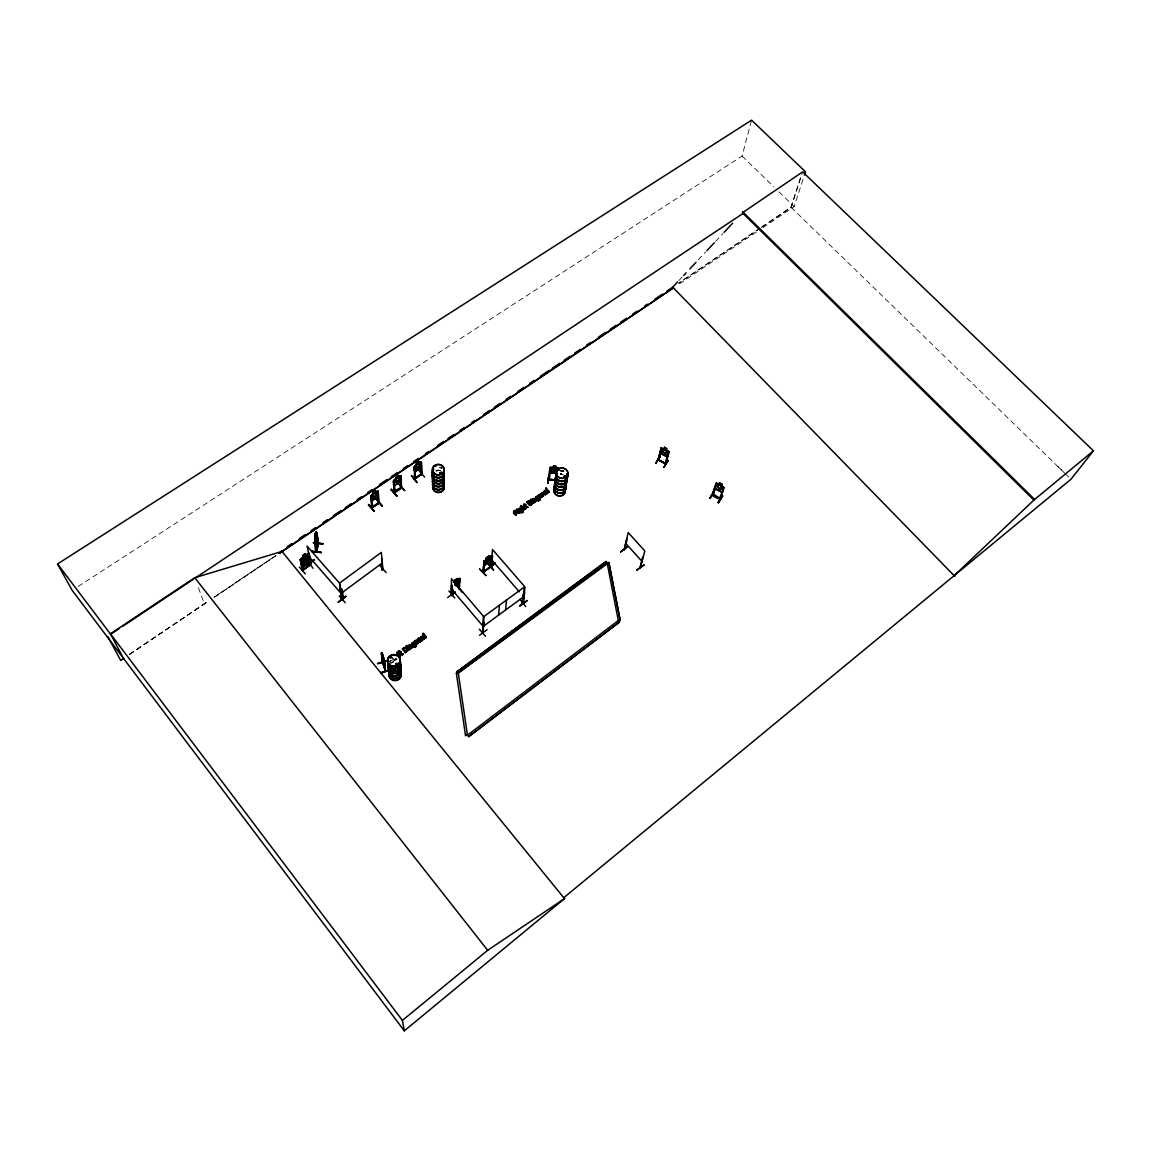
<?xml version="1.0" encoding="UTF-8"?>
<svg xmlns="http://www.w3.org/2000/svg" width="1151" height="1151" viewBox="0 0 1151 1151"><rect width="100%" height="100%" fill="white"/><g stroke="black" fill="none" stroke-linecap="round" stroke-linejoin="round"><path stroke-width="0.75" stroke-dasharray="5 3.75" d="M78.196 586.449L742.093 156.061L751.589 120.164M800.506 177.657L790.953 207.194L761.387 227.193M761.545 227.337L791.169 207.396L802.118 173.585M762.897 227.682L794.161 206.605L803.887 176.808M678.817 280.643L682.485 276.729M698.384 259.766L705.721 251.94M715.505 241.509L722.842 233.667M389.34 661.739L390.52 660.631M396.059 658.487L394.217 660.027L396.073 658.689M394.03 660.875L396.433 658.947L394.03 660.875L390.894 656.876M129.545 654.545L207.986 601.484M213.899 597.484L276.067 555.429L214.561 596.851M759.905 228.186L678.615 283.175L760.063 228.344M129.286 654.3L208.705 600.793M129.387 654.487L208.849 600.951M214.805 596.937L275.866 555.804M679.493 283.865L756.926 231.696M390.707 662.99L392.146 662.185M393.786 661.926A6.273 5.841 -10 0 0 390.779 663.12L393.757 661.767M395.21 659.408L396.822 659.782A6.374 5.942 -9.9 0 0 393.57 659.566L395.225 659.394M440.588 467.464L441.955 468.169A5.928 5.251 0.2 0 0 440.545 467.364A6.014 5.323 0.2 0 1 441.941 468.169M742.093 156.061L773.846 186.879M778.925 191.814L794.161 206.605M791.169 207.396L1065.826 474.255M1058.028 466.529L1063.912 472.313M1065.092 473.478L1068.617 476.946M392.362 657.595L394.217 660.027M198.461 587.787L204.389 603.973M560.782 470.673A5.841 5.194 8.4 0 1 563.774 471.018M560.292 473.924A5.913 5.251 8.4 0 1 561.832 473.924A5.827 5.179 8.4 0 0 560.336 473.824M560.695 471.205A5.841 5.194 8.4 0 1 563.702 471.55M560.71 470.932A5.942 5.266 8.4 0 1 563.76 471.291M560.264 474.083A5.913 5.251 8.4 0 1 561.803 474.083M560.738 470.773A5.942 5.266 8.4 0 1 563.789 471.133M560.249 474.356A5.827 5.179 8.4 0 1 563.242 474.701M439.063 467.565A5.913 5.237 0.2 0 1 441.883 468.586M436.071 470.558A5.899 5.223 0.1 0 1 440.574 470.558M437.567 470.745A5.884 5.223 0.1 0 0 436.085 471.104A5.899 5.223 0.1 0 1 437.553 470.73M393.556 659.437A6.388 5.942 -9.9 0 1 396.807 659.796M389.369 661.667A6.287 5.856 -9.9 0 1 390.549 660.573M393.556 659.379A6.287 5.856 -9.9 0 1 396.764 659.724M389.412 662.098A6.273 5.841 -9.9 0 1 396.793 660.156M390.779 663.005A6.244 5.813 -10 0 1 393.771 661.811M440.617 470.673A5.985 5.295 0.1 0 0 436.042 470.673A5.899 5.223 0.1 0 1 440.574 470.558"/><path stroke-width="1.5" d="M447.653 597.57L455.192 591.859M448.89 590.909L454.774 598.016M451.293 594.923L451.451 578.708L483.952 616.936L483.147 632.532C482.47 631.266 483.046 629.252 483.88 622.662L483.06 622.245L483.621 622.892M452.228 595.24L452.17 595.384M451.854 589.37C452.142 606.088 450.645 580.248 451.969 585.586L451.854 595.614M452.07 589.614L451.955 595.686L451.724 594.851M452.012 594.707L452.588 593.484M452.516 593.528L452.53 590.549M452.76 589.111L452.789 594.161M395.786 664.271L396.894 663.235M397.67 663.983L397.124 664.99M454.76 580.233L454.659 581.514M522.871 602.908L521.878 603.584L522.482 602.75M482.801 632.748L483.305 616.965L524.352 587.024L522.755 603.369L523.662 593.182L522.237 603.829L521.935 603.095M456.429 585.442L462.371 592.549M521.806 603.642L522.453 602.707M454.674 580.248L457.206 578.449L457.177 579.888L458.429 579.413L458.4 581.759L454.774 585.341M456.357 673.119L458.242 673.134L608.893 562.537L607.109 562.767L458.256 672.846L456.357 673.119L465.508 735.503L467.421 735.23L618.418 620.461L620.231 620.216L608.893 562.537M465.508 735.503L467.435 734.971L468.63 736.683L619.54 622.115L618.346 620.749L607.109 562.767L605.93 561.458L457.076 671.724L604.419 562.839M458.558 587.844L459.393 578.924L458.774 588.075M317.403 542.193L317.446 539.718M459.206 589.024L459.393 578.924M459.422 589.269L459.781 578.435M455.897 585.73L459.738 581.83L459.709 578.363L458.861 578.694M382.204 569.285L382.463 570.047L381.916 558.868L382.405 569.99L382.794 568.867M382.247 569.659L383.125 569.054L382.204 569.63M490.455 567.055L491.232 555.847L483.852 561.242M483.967 571.385L495.189 563.429L483.175 572.364L483.866 561.127M483.449 631.942L482.47 632.359M318.266 543.171L316.367 551.588L316.971 551.171M316.554 535.934C315.921 543.776 315 537.546 316.971 544.84M316.41 551.818L317.993 543.401L317.144 538.898M483.017 571.687L484.197 561.271L483.852 571.932M544.927 493.103L545.07 492.297M341.789 599.009L341.804 598.218M309.461 554.739L310.957 563.803L307.058 546.092L339.416 583.068L342.538 599.542M340.624 589.269C343.07 585.96 343.243 602.52 342.926 598.376M533.632 500.599L533.69 501.39M467.435 734.971L458.256 672.846L457.076 671.436M468.63 736.683L619.612 621.813L618.418 620.461L620.231 620.216M315.604 541.689L316.683 535.057L315.532 543.085M316.237 540.956L315.748 544.265L317.259 535.719L317.834 541.56L316.77 548.193M485.981 575.442L479.679 569.069M479.636 569.112L485.995 575.644M310.108 565.141L302.296 570.349L309.763 564.465M309.187 564.94L309.504 565.558M421.827 473.824L421.021 474.716L421.194 462.558L421.841 474.154L414.504 479.133L414.849 465.853M420.633 466.284L420.949 474.356L414.317 478.902L421.827 473.752M479.55 635.28L487.06 629.626M414.302 478.499L421.208 474.644M415.18 478.715L414.518 467.076L414.648 479.147M483.938 561.213L484.442 565.314M483.621 571.558L484.024 564.709M317.762 539.344C315.187 517.418 313.475 551.473 316.467 551.818M486.369 559.012L486.456 557.631L488.93 555.947M394.002 480.917C396.85 516.108 392.016 457.163 394.289 492.858L401.699 487.823L400.677 488.153L400.361 481.65M401.685 487.42L400.749 487.578M482.773 632.705L483.665 622.403M482.931 631.323L483.06 632.532M487.463 563.443L493.405 570.249M487.751 568.695L494.858 563.04M488.7 557.271L488.772 555.976L488.772 557.343L489.981 556.883L489.837 559.285L486.24 562.853L485.06 562.71L486.369 557.645M401.296 487.636L394.117 492.499M393.311 481.377L394.203 492.901C394.002 489.146 409.957 484.24 394.045 492.556M489.621 566.767L489.837 567.572L490.096 558.652M485.506 636.201L479.348 629.194M489.894 567.486L490.887 556.437M490.772 558.163L490.254 566.781M483.679 564.681L484.398 565.414L490.168 561.256L491.232 555.847M378.089 491.146L379.24 503.059M379.197 502.656L378.55 503.16M492.57 561.343L492.283 566.767L492.024 560.724M378.276 503.347L377.701 496.987M371.543 507.433L378.535 503.634L379.01 502.426L371.514 507.39M492.628 556.537L492.34 555.732L492.038 566.954L491.765 565.716M371.586 507.836L378.377 503.347M372.464 507.231L371.442 499.534M495.16 563.184L483.305 572.277M640.632 566.968L640.589 566.939M626.72 540.869L624.202 549.847L628.201 532.568L644.79 550.912L640.46 567.342M498.671 615.08L499.433 605.196M539.071 495.491L539.502 496.8M505.62 609.987L506.498 600.059M514.137 511.821C516.54 508.483 516.857 515.677 514.137 511.821L515.706 511.231L516.108 512.512M515.303 513.145L514.152 511.605M315.187 535.503C319.144 565.285 313.906 508.325 318.151 544.394M515.648 513.533L519.346 512.972L515.648 513.533L516.353 515.288C511.001 513.864 514.382 508.023 516.77 511.432M516.468 509.505L517.418 509.562L517.029 508.886L516.871 509.951M516.353 515.288L515.662 513.317M519.331 513.188L516.828 512.008M517.288 510.368L520.079 512.655L517.792 509.807L519.605 513.001M517.792 509.807L520.079 512.655M520.31 508.425L520.31 508.425A1.655 1.482 5.5 0 0 519.216 508.929M524.18 509.749L520.482 506.454L520.986 505.879L522.122 507.433L520.986 505.879M521.705 510.67L520.64 508.555L519.605 510.152M523.288 511.49C516.123 501.419 525.302 510.641 522.583 512.497M523.245 511.533L521.648 512.972L522.036 512.008M521.892 510.224L520.64 508.555M522.281 512.08L522.237 510.353L522.64 511.13M523.691 504.411L526.338 507.548L527.777 507.26M523.691 510.094L520.497 506.224M524.151 504.296L524.827 505.044L524.18 504.08M527.992 507.015C526.885 507.605 523.374 504.009 527.029 506.915M537.316 496.772C541.013 498.167 533.071 496.772 538.078 498.973M525.705 504.426L524.827 505.044M525.964 508.282L525.46 508.843L524.252 506.368M530.05 505.606C523.101 495.39 529.791 509.749 531.877 503.865M531.517 503.016L530.194 504.843C524.626 502.829 530.41 499.074 531.445 502.886M530.424 499.635L531.374 499.707L530.999 499.03L530.827 500.095M530.194 504.843L527.849 501.937M519.662 605.786L527.144 600.362M531.244 500.512L534.05 502.771L531.762 499.937L533.56 503.116M531.762 499.937L534.05 502.771M534.165 499.994C536.265 497.146 531.604 501.088 533.301 499.448M523.878 593.427L522.194 603.8M522.986 602.29L523.489 602.937L522.871 602.16M523.475 602.477L523.144 603.124L524.554 592.966L523.748 592.535L524.554 592.966M534.812 499.433L533.906 500.268M535.129 499.793L535.287 501.361M533.273 498.973C535.157 496.93 537.805 501.39 535.934 501.347M535.891 497.146A1.64 1.468 6.7 0 1 536.985 496.642L536.999 496.412A1.64 1.468 6.7 0 0 535.92 496.915L535.733 497.376M539.833 499.131L537.388 495.966L539.661 498.815M311.835 551.343L321.402 552.581M321.374 552.336L311.835 551.286M539.79 499.98C536.121 502.613 541.646 497.29 536.985 499.577M525.762 606.62L520.123 599.383M536.409 499.203L537.805 499.908L538.913 498.556M540.869 493.707L543.186 496.311L541.373 493.146M543.186 496.311L542.121 493.319M543.847 491.707L544.624 490.743M543.66 495.966L541.963 493.808M545.588 488.729L546.092 488.153L549.286 491.995L545.588 488.729L546.092 488.153M542.222 493.347L545.43 494.513L543.042 492.254L541.603 493.664M954.15 575.644L1033.857 500.095L742.409 212.791L802.664 171.887L1093.45 450.818L1070.977 479.262L563.76 897.722L564.479 898.614L487.823 950.194L402.404 1020.419L404.303 1030.836L564.594 898.528M545.488 491.995L545.675 490.873L544.236 492.139M546.437 491.794C548.236 491.391 543.876 493.75 546.97 492.743M548.912 475.349L547.862 483.219M549.272 479.65L550.768 468.097L549.933 467.982L548.365 479.535L548.653 478.787L549.372 479.665M555.645 473.507L550.322 472.802L550.164 467.45L559.17 468.601L558.12 468.011M558.149 469.061L558.954 469.45M559.156 468.774L558.163 467.968M547.775 483.406L548.782 475.305M548.48 479.579L548.452 478.845M549.574 471.277L550.408 472.744L557.343 473.651M549.933 467.982L550.768 468.097M550.063 467.421L551.128 467.105M547.66 493.146L546.567 490.815L545.128 490.671M555.516 472.039L551.329 470.356L551.674 467.738L553.171 467.32M316.165 539.186L317.014 536.265M553.156 467.407C552.149 464.745 558.034 465.479 556.077 467.838L557.544 468.5L557.17 471.119M412.245 643.769C412.461 647.912 417.252 643.639 412.979 643.251M316.036 540.337L316.424 544.337L316.669 536.424L316.05 540.323M315.676 538.423L316.036 535.546L316.597 538.236M315.791 538.553L316.151 535.56M317.216 541.143L316.784 543.79L316.338 541.344M317.647 540.366L317.46 538.064L316.079 546.596M322.913 543.934L313.403 542.912L322.884 543.675M539.416 499.405L537.949 500.685M314.928 535.79L315.532 532.942L315.173 537.129M315.201 537.071L314.928 539.085M315.259 535.949L316.108 532.438M318.381 543.502L316.813 552.034L314.77 540.394L314.554 541.287M315.834 540.02L316.295 537.359M316.194 542.783L316.899 535.474M317.762 543.876L317.921 543.013M532.021 503.75L532.079 502.527M407.022 649.855L405.598 651.826L406.62 650.991A1.712 1.583 -7.9 0 0 407.037 650.042C407.756 646.056 401.21 649.653 404.26 647.999M407.583 650.603L407.684 649.869M482.988 632.417L482.744 631.554L483.348 632.259M491.463 566.364L492.225 566.22M492.254 566.321L491.391 565.832M539.891 499.951L539.963 499.189M605.93 561.458L607.109 562.767M397.153 652.272L397.282 653.236M310.655 562.594L311.173 563.544L310.698 562.566M620.605 552.02L627.698 546.567L620.648 551.804M624.274 549.833L626.849 538.884M322.913 543.819L313.36 542.682M547.43 492.642L546.61 493.966M564.508 475.953L564.565 476.96L565.414 476.212M655.869 463.206L660.127 456.386L655.941 462.975M658.732 459.925L657.94 459.954L665.882 464.155M661.134 448.315L658.07 460.04L661.264 447.71M558.465 469.939L559.069 470.356M661.868 448.703L658.631 460.328M660.127 456.386L655.811 463.134M664.415 447.178L667.062 448.588L666.544 450.099L667.738 451.278L667.019 453.911L665.407 454.343L661.926 451.206L662.616 448.545L664.069 448.775L664.487 447.279M668.184 460.645L663.94 467.248M665.911 463.695C663.364 465.565 669.565 451.681 668.155 452.357M644.056 564.954L636.906 569.903M419.712 642.301L420.23 641.726L419.712 642.301L417.367 639.467L418.748 638.143M522.237 510.353L521.863 511.289M642.747 556.969L640.186 567.572M640.114 567.544L642.546 558.436M545.516 492.873L546.466 491.563M424.273 638.719L424.575 638.575M412.245 647.495L411.655 648.2M396.059 664.127L397.426 664.098M415.482 645.653L415.051 644.877L414.418 646.056M441.207 473.248L440.344 472.802L441.624 472.86M441.783 472.586L441.337 473.68M391.268 656.602L390.563 656.545M434.819 466.126L435.625 466.543L435.179 465.882M435.524 466.27L434.776 466.155M410.058 647.006L410.36 648.042L411.339 647.538M547.113 492.283L546.351 493.477L545.545 492.657M316.698 538.236L317.014 537.258M538.596 498.196L538.222 499.059M316.28 537.028L316.583 536.049M308.655 561.803L309.346 559.875M303.087 567.4L309.029 563.026L309.576 561.041L308.036 553.703L300.368 559.357L302.555 570.608L300.21 559.875L300.929 559.357M521.907 509.994L521.374 511.001M309.029 563.026L309.633 561.112M303.389 562.609L308.094 559.213L308.641 557.271M308.094 559.213L308.785 557.285M804.434 175.153L805.513 171.844L751.589 120.164L57.55 563.961L72.168 590.362L123.517 658.458L110.424 633.813L194.764 577.701L487.779 950.438M316.108 533.445L315.777 534.424L315.432 532.927M422.921 637.668L424 637.884L423.467 639.006M710.081 498.11L714.124 491.304M720.368 498.642C710.282 491.276 708.34 494.973 720.08 499.275M720.008 499.304L724.267 487.506L716.21 483.219L712.181 495.103L716.296 483.291M411.511 647.509L411.022 646.013L410.015 647.639L410.849 647.884M541.934 494.038L543.027 492.844L544.955 494.844M713.088 494.657C712.627 498.455 716.541 480.945 716.613 484.427M715.145 488.887L712.8 495.434M398.591 656.645L398.778 657.422M719.058 484.168L719.533 482.787L719.087 484.326L717.591 484.082L716.713 486.628L720.166 489.765L721.878 489.391L722.77 486.844L721.591 485.664L722.123 484.211M721.749 485.593L722.224 484.211L719.49 482.859M723.13 487.895C724.727 486.384 718.641 500.944 719.332 498.412M718.21 502.483L722.67 495.88L718.526 502.872M722.67 495.908L718.08 502.656L722.353 495.491M547.387 492.858L546.797 493.865M418.676 639.078L420.23 641.927M541.43 496.959L541.502 496.167M377.701 496.743L378.42 494.844M373.097 492.657L373.226 494.052L370.651 496.268L371.931 500.8L377.83 496.815L378.175 491.06L377.211 491.247M424.331 638.273L423.654 639.582L422.345 639.467M411.929 647.438L411.123 648.617M536.193 497.764L537.301 497.002M519.605 509.159L520.281 510.943L521.576 510.627M299.389 567.098L305.346 573.845M544.927 492.815L545.257 492.024M533.747 500.311L534.237 501.951M420.719 467.651L421.568 465.68L420.777 467.723L415.079 471.622L414.259 470.73M421.841 637.927L421.784 639.05M409.497 646.848L409.439 647.984M541.675 493.362L543.243 492.556L545.401 494.729M535.762 497.146L535.862 498.829M522.194 507.116L522.698 506.224M519.072 508.929L519.173 510.627M518.943 509.418L519.23 508.699A1.655 1.482 5.5 0 1 520.324 508.195L520.712 507.749M345.228 602.707L339.171 595.901M418.245 639.064L418.518 638.345M411.77 643.337L411.857 645.15M522.612 602.002L523.173 602.707M396.865 496.095L391.225 489.319M491.376 566.191L492.484 549.487L525 587.01L523.23 603.124M342.135 599.297L340.12 588.506L342.466 599.57M522.151 510.627L520.554 511.706L519.029 510.08M459.709 581.816L455.825 585.658M516.626 512.627L516.785 511.202M484.384 565.4L491.089 559.386M407.569 650.401L405.411 652.646L402.275 648.847L405.54 647.423M305.087 560.465L307.015 557.674L305.691 560.364L307.691 560.58L305.245 561.012L303.288 563.889L304.641 561.127L302.742 560.825L305.13 560.566M343.199 599.038L341.991 599.095M307.72 559.76L304.296 563.472L302.814 563.386M307.029 563.026L308.094 561.069L306.741 554.782L305.36 555.286L305.116 553.789L302.598 555.717L302.857 557.026M416.072 646.143L414.892 647.452M307.216 557.228L303.749 560.911L302.253 560.81M414.72 644.474L413.382 645.495M722.914 491.232L721.533 492.096L715.275 488.758L714.915 486.974M716.167 483.305L717.231 483.19M715.275 488.758L721.576 492.024L722.828 491.189L721.519 491.937M564.033 476.241L565.414 475.91M564.393 476.068L564.839 477.075M565.342 476.859L565.342 476.111M535.963 501.117L535.086 502.052L533.906 501.433M424.158 638.791L422.777 639.611M666.846 456.717L668.17 455.724L666.846 456.717L660.66 453.422L660.271 451.523M663.825 467.45L668.141 460.371M440.128 472.615L441.552 472.27M441.437 473.234L441.236 472.342M535.647 500.743L534.222 501.088L535.143 499.563M423.827 638.388L423.194 639.15M301.332 563.271L302.037 562.148L301.26 563.199M402.778 653.624L401.843 654.156L400.203 652.3L401.857 654.358L402.807 653.595L402.663 654.732M522.309 506.857L524.007 506.426M382.305 662.731C383.125 666.098 381.154 650.157 381.585 654.185M409.511 647.035L410.073 645.452M417.712 643.193L417.799 641.97M393.829 484.557L394.678 485.42L400.447 481.406L401.21 479.435L400.505 481.478L394.678 485.42L393.843 484.413L393.584 480.686L398.447 475.507L398.534 476.917L399.728 476.658L399.886 479.276L398.706 481.233L395.081 482.528L395.872 477.118L398.375 475.435L398.462 476.845M393.57 480.801L400.145 475.838L398.39 476.96M539.258 495.175L540.351 497.405L541.416 495.952M539.114 495.549L540.207 494.872L541.387 496.182M416.561 464.759L416.446 463.263L418.921 461.594L414.043 466.86L414.346 470.673M421.007 637.712C420.072 636.431 421.395 638.647 421.77 636.647M384.477 664.429L381.974 653.063L384.189 661.811M409.051 645.912L408.663 646.617L408.605 645.567M407.368 650.79L405.411 652.646M1033.857 500.095L1093.45 450.818M395.167 655.538L396.217 654.531M414.835 645.423L413.856 646.315M548.394 479.248L554.724 480.068M397.282 652.257L398.232 651.337L397.181 653.178M415.281 646.517L415.482 645.466M302.325 560.969L303.504 559.602M302.699 562.278L303.878 560.911M302.958 557.012L301.749 558.379L303.188 564.681L304.67 564.767M420.604 637.222L422.791 635.784L425.107 638.402M532.855 499.131L532.913 500.153M403.167 654.027L402.447 654.861M372.996 492.671L375.543 490.959L372.938 492.585L372.003 495.362L372.262 497.951L373.629 498.196L377.125 494.657L376.895 492.067L375.586 492.455L375.399 490.988M309.95 564.81L307.964 553.789M666.746 291.174L672.702 287.174L677.594 281.952M683.708 275.434L686.154 272.816M689.823 268.902L695.938 262.385M706.944 250.63L714.282 242.803M724.065 232.373L732.626 223.236M422.057 637.827C424.777 635.309 420.273 638.359 422.144 639.524M409.713 646.733L410.706 645.625M545.229 492.254L546.164 491.204M422.921 637.481L422.345 638.503L423.194 638.963M401.354 487.175L401.699 487.895M410.202 646.991L411.022 646.013M534.755 499.908L535.057 501.26M343.041 598.808L341.329 588.751M382.261 662.213L385.456 670.688M418.82 639.05L419.655 638.546L421.626 640.92L422.129 640.344L421.626 640.92M531.661 504.167L530.079 505.375M397.829 652.473L399.196 651.078L398.692 651.653M409.065 646.099L409.756 645.366M421.41 637.194L423.036 636.92M368.68 504.555L374.377 511.418L368.723 504.526M390.908 489.722L396.937 496.095L391.282 489.261M417.137 482.125L411.454 475.622M374.334 511.202L368.32 505.044M416.748 482.6L411.511 475.564M544.596 491.678L545.646 491.103M535.805 501.39L534.481 501.807M417.54 643.351L417.885 642.215M415.554 641.337L417.468 641.654M420.949 636.848L423.496 636.474M409.094 645.135L408.26 645.941M538.251 498.829L536.97 499.146L536.208 497.721M541.344 496.872L539.963 496.973M395.368 655.264C396.894 653.38 399.699 656.574 396.534 654.674M519.691 509.217L520.626 508.785M532.827 499.361L533.834 498.441M544.15 491.362L545.401 490.369M415.281 646.33L414.489 647.006M415.396 647.15L416.043 645.236L413.526 642.028L413.051 642.589A1.741 1.611 -6.9 0 0 411.943 643.092L411.612 644.445M548.437 479.176L554.768 479.794M522.496 511.691L521.259 512.497M539.574 500.225L538.366 500.93M530.582 504.57L531.129 504.109A1.611 1.439 6.2 0 0 531.489 503.246L530.999 501.879M636.848 570.119L644.071 564.997M338.351 602.232L345.991 596.276L338.308 602.016M386.175 572.551L380.089 565.875M340.682 589.125L339.847 588.708M382.333 570.047L382.118 559.098M519.993 606.145L527.388 600.649M303.159 558.321L305.778 556.509L303.159 558.321L304.454 563.745L306.828 562.005L305.447 555.717L303.044 557.444L303.792 560.925M301.677 560.897L308.669 556.393L300.958 561.961M303.605 560.033L305.979 558.278L303.533 559.875M302.051 562.206L308.957 557.645L307.907 557.775M303.965 561.343L306.339 559.587M304.094 562.436L306.454 560.695M302.785 566.177C319.604 555.516 296.008 567.86 302.771 566.019M341.257 593.254L382.29 562.983M313.964 559.789L306.267 565.4L313.043 561.055M314.223 559.933L306.598 565.774M482.773 626.705L523.216 597.11M308.597 552.437L310.957 563.803L310.31 562.853M455.149 592.377L452.142 594.607M310.151 565.04L302.699 570.508M313.072 568.249L308.756 562.537M484.413 561.515L483.521 561.774M399.915 656.631L400.419 656.056L399.915 656.631L397.541 654.43M409.756 649.308C409.296 650.919 409.454 646.905 407.396 646.459L409.238 649.883M426.359 637.294C426.086 639.006 424.992 633.798 423.079 633.367L422.575 633.928L425.841 637.87M414.892 647.265L413.986 646.977M303.36 562.681L308.166 559.213M406.058 646.085L406.634 645.466L406.461 646.589M399.21 651.279L399.886 652.099L400.836 651.207M401.195 654.674L399.67 652.675L398.404 653.595L400.433 656.243M400.217 652.488L401.167 651.61M453.465 582.535L458.889 578.622M454.688 583.284L459.753 579.629M483.808 562.479L491.232 557.156M526.971 502.124L528.352 500.958M527.82 502.167L530.611 501.764M525.144 505.418L525.734 504.196M376.363 499.376L382.377 505.98L376.751 499.333M398.778 484.183L404.835 490.714L398.893 484.326M123.617 658.545L120.711 660.501L107.863 636.604M371.874 500.728L377.83 496.815M415.079 471.622L420.834 467.723M419.022 470.687L424.618 477.061M421.453 473.593L421.065 474.327M379.154 503.116L371.874 508.166L371.413 507.577M673.321 287.808L279.06 553.401L281.995 551.43L194.764 577.701M280.34 552.797L673.522 287.879M418.892 463.119L421.511 461.939L421.741 474.327M371.327 496.585C369.313 494.858 374.348 507.649 372.176 507.447M377.47 492.441L377.974 491.736L378.449 503.649M400.275 477.046L400.764 476.356L400.922 488.412M287.333 546.667L291.793 543.66M299.231 538.654L305.188 534.654M311.13 530.64L315.604 527.633M323.043 522.626L327.503 519.619M333.459 515.605L340.897 510.598M345.358 507.591L351.314 503.591M357.256 499.577L361.731 496.57M367.673 492.57L372.147 489.563M379.585 484.557L387.024 479.535M391.484 476.543L397.44 472.529M403.382 468.515L407.857 465.522M413.799 461.508L418.259 458.501M425.712 453.494L428.676 451.494M437.61 445.48L443.567 441.466M448.027 438.459L453.983 434.459M459.925 430.445L464.385 427.438M471.838 422.431L474.802 420.432M483.737 414.418L489.693 410.403M494.153 407.396L500.095 403.397M506.052 399.383L510.512 396.376M517.95 391.369L523.906 387.369M529.863 383.355L534.323 380.348M540.279 376.348L549.2 370.334M552.178 368.334L559.616 363.313M564.076 360.306L570.033 356.306M574.493 353.299L580.449 349.285M586.406 345.286L590.866 342.279M598.304 337.272L605.743 332.265M610.203 329.258L616.159 325.244M620.619 322.237L626.576 318.237M632.532 314.223L636.992 311.216M644.431 306.209L647.409 304.209M654.847 299.188L662.285 294.181M112.151 633.309L119.546 628.388M122.495 626.417L193.469 579.183M194.951 578.19L743.042 213.424M403.224 648.171L404.951 647.394M527.834 501.505L528.755 500.771M409.454 645.754L410.72 645.826M514.267 511.087L516.511 511.044M395.958 655.437L397.037 655.178M533.618 499.361L534.74 499.361M415.065 646.502L414.202 647.107M527.561 507.246L525.964 506.972M418.763 638.33L420.173 638.301M409.109 645.323L410.72 644.977M522.914 506.958L525.46 508.843M415.741 641.179L416.806 641.078M411.31 648.315L409.986 648.387M539.387 495.261L541.042 495.707M521.648 511.26L519.432 510.727M412.979 643.064L412.245 644.387L413.022 645.481M396.39 663.695L397.541 663.566M397.311 664.774L395.843 664.228M712.296 494.729L713.03 495.103M658.127 459.58L666.026 463.911M382.895 569.169L381.312 552.408L339.646 583.01L342.048 599.455M302.9 569.428L303.087 569.788M382.017 506.181L376.305 499.39M371.845 508.123L370.651 496.268M398.563 651.797C395.728 653.322 400.908 653.336 398.678 651.466M402.433 654.674L401.584 654.746M305.893 557.847L307.245 557.343M307.605 558.652L306.267 558.983M316.654 551.041L315.029 540.538M546.639 493.75L544.955 492.873M414.13 646.028L412.087 645.308M523.086 506.857L524.151 507.361M409.684 644.977L410.475 644.891M521.216 510.886L519.921 510.368M422.1 636.647L422.834 636.676M528.741 500.987L531.057 501.088L532.107 503.275M720.224 498.887L719.447 498.541M665.911 463.767L659.034 459.853M377.557 663.436L387.053 660.588M377.686 663.825L387.168 660.947M390.175 670.27L380.693 673.22L388.434 670.141M388.462 670.342L380.521 672.572M383.269 656.761L382.449 653.797M382.348 657.696L382.017 655.538L384.635 664.501M384.117 659.883L383.211 656.372M384.679 664.314L384.463 661.235M564.249 476.96L565.242 477.205M441.322 473.579L440.2 473.162M490.455 556.091L491.304 555.933M307.087 554.048L308.022 553.861M404.576 648.085L406.994 649.653M529.1 500.886L531.848 502.239M546.437 493.808L545.042 493.146M416.863 643.927L418.144 643.323A1.539 1.424 -6.4 0 0 418.547 642.445M534.05 498.584L536.812 500.814M400.088 475.766L401.052 475.737L401.195 479.564M400.059 475.838L401.052 475.737M661.206 447.782L669.062 451.983M419.352 638.719L420.288 639.309M315.403 544.02L314.885 540.394M311.863 551.545L321.417 552.538M545.617 490.571L548.121 492.815M550.408 472.658L557.357 473.565M548.452 479.55L554.696 480.355M558.163 468.097L556.652 467.925L550.322 472.802M516.641 512.411L519.346 512.972M416.173 643.797L418.144 643.524A1.539 1.424 -6.4 0 0 418.547 642.646L417.698 640.747M416.533 644.085L414.82 642.373M405.526 647.236L406.634 647.912M658.372 459.321L658.991 459.695M665.753 464.112L669.206 451.926L668.357 450.962M382.779 662.588L385.427 671.148L384.434 661.149M523.806 506.08L525.949 508.512M406.087 647.409L407.109 648.401M660.991 448.545L661.71 448.933M666.889 456.645L660.717 453.35L660.357 451.552M712.253 494.786L720.224 499.03M416.461 643.438L415.353 641.927M303.145 567.314L301.979 566.637L301.044 561.918M536.668 499.649L536.136 498.93M417.381 640.503L418.014 641.265M415.856 643.812L414.72 642.028M412.677 646.042L411.684 644.603M382.377 657.12L383.628 658.329M417.007 641.021L417.813 642.172M742.697 211.77L1034.476 499.289M539.028 496.915L541.776 497.174A1.453 1.295 7 0 0 542.121 496.383L540.323 494.355A1.439 1.295 6.9 0 0 539.373 494.484L538.826 494.872A1.468 1.309 6.9 0 0 538.481 495.664L538.481 496.196M672.702 287.174L954.855 576.378M410.936 644.948L412.777 647.322M625.583 543.214L641.927 561.328M546.063 488.384L549.286 491.995M545.617 488.499L548.84 492.096M487.837 563.141L493.779 569.946M307.907 554.336L308.094 558.566M309.13 556.782L341.027 593.312M305.375 555.099L305.029 553.89L302.526 555.645M300.21 559.875L301.13 559.602L303.26 570.148L301.289 561.098M302.152 563.544L301.087 562.839M420.561 461.939L414.806 465.824M416.446 463.263L415.525 468.716L416.806 469.004L420.288 465.493L420.201 462.846L418.95 463.191L418.921 461.594M414.518 467.076L413.842 467.536M491.822 560.019L519.274 591.787M451.393 588.924L483.406 626.676M371.341 495.146L377.298 491.247L375.528 492.383L375.471 490.887M426.359 637.496L423.079 633.367M420.604 638.517L422.144 640.546M414.734 644.675L413.439 642.92M411.022 646.2L411.67 646.804M409.756 649.495L407.396 646.459M403.167 648.689L405.598 651.826M399.196 651.078L399.886 652.099M397.872 653.984L399.901 656.444M281.376 550.682L564.479 898.614M541.79 495.678L540.294 494.585A1.439 1.295 6.9 0 0 539.344 494.714L538.797 495.088A1.468 1.309 6.9 0 0 538.452 495.894M538.783 496.599L540.236 497.908L541.747 497.405A1.453 1.295 7 0 0 542.092 496.613L541.992 495.779M536.107 499.16L535.632 497.966M110.424 633.813L402.404 1020.419M57.55 563.961L110.669 634.287M123.402 658.257L404.303 1030.836M338.322 602.031L345.991 596.276M415.784 642.877L415.324 641.697M440.257 473.421L440.344 472.946M407.094 648.2L407.454 648.934M385.197 669.954L385.499 671.019M385.297 670.414L383.887 661.293L384.146 662.098M385.024 671.162L384.765 670.573M416.058 645.438L413.526 642.028M418.259 641.424L418.532 642.316M382.42 663.034L381.326 653.38M384.938 670.86L383.341 656.674M381.988 653.135L381.585 652.473L382.938 663.422M382.175 654.013L382.607 655.092M407.454 648.732L407.655 649.495M539.862 498.901L539.948 499.692M384.218 661.192L384.477 661.998M382.693 662.271L382.995 663.293M304.08 559.515L305.619 558.393M303.159 555.616L304.713 554.494M303.72 558.206L305.245 557.07M608.821 562.853L620.159 620.504M308.77 562.062L309.374 565.601M315.388 537.531L316.367 542.596L316.784 538.682L317.82 544.351M315.561 542.999L316.496 547.79M315.849 534.87L316.798 539.934M318.323 543.243L316.266 531.891M382.65 655.48L383.729 660.343L383.499 658.214M407.641 649.308L407.699 650.07M400.908 475.737L401.613 487.995M424 637.884L423.352 637.093M414.734 642.215L414.705 641.683A1.554 1.439 -6.5 0 1 415.108 640.805M414.72 641.884A1.554 1.439 -6.5 0 1 415.123 641.006L415.698 640.388A1.554 1.439 -6.5 0 1 416.561 640.344M415.554 640.69A1.554 1.439 -6.5 0 1 416.576 640.546M566.954 478.802A5.827 5.179 8.4 0 1 559.904 484.513A5.827 5.179 8.4 0 1 556.48 476.327M567.055 478.615A5.913 5.251 8.4 0 1 559.918 484.413A5.913 5.251 8.4 0 1 556.437 476.097M566.134 479.996A5.827 5.179 8.3 0 1 564.148 486.369A5.827 5.179 8.3 0 1 556.71 485.506A5.827 5.179 8.3 0 1 556.12 478.83M556.868 472.96A5.942 5.266 8.4 0 0 557.472 479.751A5.942 5.266 8.4 0 0 565.055 480.629A5.942 5.266 8.4 0 0 567.083 474.14A5.942 5.266 8.4 0 1 561.933 481.305A5.942 5.266 8.4 0 1 556.163 473.996M567.026 478.269A5.841 5.179 8.4 0 1 559.99 483.995A5.841 5.179 8.4 0 1 556.552 475.809M566.983 474.356A5.856 5.194 8.4 0 1 561.875 481.578A5.856 5.194 8.4 0 1 556.192 474.37M567.083 478.442A5.913 5.251 8.4 0 1 559.947 484.24A5.913 5.251 8.4 0 1 556.465 475.939M567.055 473.824A5.856 5.208 8.4 0 1 561.947 481.046A5.856 5.208 8.4 0 1 556.264 473.838M565.616 487.592A5.769 5.136 8.3 0 1 560.897 493.405A5.769 5.136 8.3 0 1 554.264 488.974M554.221 487.621A5.769 5.136 8.3 0 1 555.271 485.161M565.745 487.261A5.856 5.208 8.3 0 1 558.681 493.002A5.856 5.208 8.3 0 1 555.242 484.772M566.119 480.125A5.827 5.179 8.3 0 1 561.041 487.319A5.827 5.179 8.3 0 1 555.401 480.14M565.745 483.032A5.87 5.223 8.3 0 1 563.731 489.463A5.87 5.223 8.3 0 1 556.235 488.6A5.87 5.223 8.3 0 1 555.645 481.866M565.702 487.089A5.769 5.136 8.3 0 1 558.724 492.757A5.769 5.136 8.3 0 1 555.329 484.643M565.645 483.233A5.784 5.151 8.3 0 1 563.659 489.578A5.784 5.151 8.3 0 1 556.264 488.729A5.784 5.151 8.3 0 1 555.688 482.082M565.76 482.873A5.87 5.223 8.3 0 1 563.76 489.304A5.87 5.223 8.3 0 1 556.25 488.441A5.87 5.223 8.3 0 1 555.674 481.694M565.716 482.715A5.798 5.165 8.3 0 1 560.666 489.88A5.798 5.165 8.3 0 1 555.055 482.729M443.854 473.536A5.985 5.295 0.1 0 1 441.552 480.039A5.985 5.295 0.1 0 1 433.927 479.161A5.985 5.295 0.1 0 1 433.582 472.342A5.899 5.223 0.1 0 0 433.985 478.917A5.899 5.223 0.1 0 0 441.509 479.794A5.899 5.223 0.1 0 0 443.782 473.378A5.899 5.223 0.1 0 1 441.509 479.78A5.899 5.223 0.1 0 1 433.985 478.917A5.899 5.223 0.1 0 1 433.639 472.198M433.697 475.262A5.899 5.223 0.1 0 0 434.028 481.967A5.899 5.223 0.1 0 0 441.538 482.845A5.899 5.223 0.1 0 0 443.797 476.428A5.87 5.208 0.1 0 1 441.524 482.758A5.87 5.208 0.1 0 1 434.042 481.895A5.87 5.208 0.1 0 1 433.711 475.205M443.84 470.356A6.014 5.323 0.2 0 1 441.538 476.874A6.014 5.323 0.2 0 1 433.869 475.996A6.014 5.323 0.2 0 1 433.524 469.162M443.768 470.73A5.928 5.237 0.2 0 1 441.495 477.161A5.928 5.237 0.2 0 1 433.941 476.298A5.928 5.237 0.2 0 1 433.596 469.55M443.768 470.198A5.928 5.251 0.2 0 1 441.495 476.629A5.928 5.251 0.2 0 1 433.927 475.766A5.928 5.251 0.2 0 1 433.596 469.018M443.826 482.816A5.827 5.179 0 0 1 438.445 489.995A5.827 5.179 0 0 1 433.049 482.83M443.898 482.442A5.913 5.251 0 0 1 438.445 489.722A5.913 5.251 0 0 1 432.963 482.456M443.84 485.391A5.827 5.179 -0.1 0 1 438.473 492.57A5.827 5.179 -0.1 0 1 433.093 485.405M443.826 485.218A5.798 5.165 -0.1 0 1 438.473 492.369A5.798 5.165 -0.1 0 1 433.107 485.247M443.797 476.672A5.884 5.223 0.1 0 1 441.538 483.075A5.884 5.223 0.1 0 1 434.028 482.211A5.884 5.223 0.1 0 1 433.697 475.492M443.883 479.334A5.942 5.266 0 0 1 441.596 485.808A5.942 5.266 0 0 1 434.028 484.945A5.942 5.266 0 0 1 433.682 478.169M443.826 482.298A5.841 5.179 0 0 1 438.445 489.477A5.841 5.179 0 0 1 433.035 482.312M443.811 479.708A5.856 5.194 0 0 1 438.416 486.916A5.856 5.194 0 0 1 432.992 479.722M443.811 479.19A5.856 5.194 0 0 1 438.402 486.398A5.856 5.194 0 0 1 432.977 479.204M400.16 663.278A6.287 5.856 -9.9 0 1 394.275 671.479A6.287 5.856 -9.9 0 1 388.563 663.422M400.231 663.091A6.374 5.942 -9.9 0 1 394.261 671.407A6.374 5.942 -9.9 0 1 388.477 663.249M400.332 665.407A6.273 5.841 -10 0 1 395.282 673.522A6.273 5.841 -10 0 1 388.333 667.033M400.289 665.264A6.244 5.813 -10 0 1 395.268 673.349A6.244 5.813 -10 0 1 388.347 666.889M400.03 660.53A6.402 5.956 -9.7 0 1 394.03 668.875A6.402 5.956 -9.7 0 1 388.218 660.674M399.958 660.717A6.316 5.884 -9.7 0 1 394.045 668.947A6.316 5.884 -9.7 0 1 388.319 660.861M400.016 660.401A6.402 5.956 -9.7 0 1 394.03 668.745A6.402 5.956 -9.7 0 1 388.204 660.545M391.714 657.279A6.402 5.956 -9.7 0 0 390.261 658.07A6.316 5.884 -9.7 0 1 391.728 657.192M399.929 660.271A6.316 5.884 -9.7 0 1 394.016 668.515A6.316 5.884 -9.7 0 1 388.275 660.429M399.987 668.976A6.302 5.884 -10.3 0 1 399.555 676.558A6.302 5.884 -10.3 0 1 391.527 677.651A6.302 5.884 -10.3 0 1 389.182 670.443M399.785 666.458A6.331 5.899 -10.1 0 1 396.318 675.824A6.331 5.899 -10.1 0 1 388.491 669.436A6.331 5.899 -10.1 0 0 396.304 675.709A6.331 5.899 -10.1 0 0 399.771 666.328M399.901 668.745A6.215 5.798 -10.3 0 1 399.469 676.227A6.215 5.798 -10.3 0 1 391.541 677.306A6.215 5.798 -10.3 0 1 389.225 670.199M399.728 666.659A6.244 5.827 -10.1 0 1 397.081 675.637A6.244 5.827 -10.1 0 1 388.563 671.119M399.699 666.242A6.244 5.827 -10.1 0 1 396.261 675.479A6.244 5.827 -10.1 0 1 388.549 669.177M454.818 582.003L454.789 584.334L457.134 582.665L457.163 580.32L454.818 582.003M455.249 580.219L456.774 579.14L455.249 580.219M486.427 559.429L486.298 561.832L488.6 560.177L488.743 557.775L486.427 559.429M486.916 557.631L488.412 556.566L486.916 557.631M553.185 467.939L552.84 470.558L555.66 470.932L556.019 468.313L553.185 467.939M553.904 466.356L555.674 467.061L553.904 466.356M341.387 598.405L341.329 598.333M663.94 449.25L663.235 451.897L665.71 453.221L666.415 450.573L663.94 449.25M664.818 447.825L666.285 449.149L664.818 447.825M718.929 484.787L718.051 487.348L720.54 488.671L721.432 486.125L718.929 484.787M719.936 483.42L721.389 484.744L719.936 483.42M714.195 491.146L709.922 498.254L714.239 491.146M375.053 491.578L373.586 493.074L375.053 491.578M397.958 476.126L396.491 477.607L397.958 476.126M418.489 462.285L417.022 463.767L418.489 462.285M375.629 492.916L373.269 494.513L373.514 497.103L375.873 495.505L375.629 492.916M398.476 477.492L396.145 479.075L396.318 481.694L398.649 480.125L398.476 477.492M418.964 463.666L416.662 465.234L416.763 467.881L419.065 466.328L418.964 463.666M557.602 476.385A5.884 5.223 8.4 0 0 567.63 475.176A5.884 5.223 8.4 0 0 561.141 467.997A5.884 5.223 8.4 0 0 557.602 476.385A5.884 5.223 8.4 0 0 567.616 475.277A5.884 5.223 8.4 0 0 561.127 468.097A5.884 5.223 8.4 0 0 557.588 476.485M559.774 495.995A5.755 5.136 8.3 0 0 564.81 488.844A5.755 5.136 8.3 0 1 559.789 495.88A5.755 5.136 8.3 0 1 554.207 488.772A5.755 5.136 8.3 0 0 559.774 495.995M441.509 480.312A5.884 5.223 0.1 0 0 443.768 473.91A5.899 5.223 0.1 0 1 441.524 480.312A5.899 5.223 0.1 0 1 433.985 479.449A5.899 5.223 0.1 0 1 433.654 472.73A5.884 5.223 0.1 0 0 433.999 479.449A5.884 5.223 0.1 0 0 441.509 480.312M434.646 473.723A5.956 5.266 0.2 0 0 444.171 470.212A5.956 5.266 0.2 0 0 435.97 464.687A5.956 5.266 0.2 0 0 434.646 473.723M434.675 473.982A5.928 5.251 0.2 0 0 444.157 470.471A5.928 5.251 0.2 0 0 435.97 464.961A5.928 5.251 0.2 0 0 434.675 473.982M391.412 665.94A6.331 5.884 -9.6 0 0 400.16 659.595A6.345 5.899 -9.6 0 0 390.074 655.811A6.359 5.913 -9.6 0 0 391.412 666.041A6.359 5.913 -9.6 0 0 400.188 659.667A6.331 5.884 -9.6 0 0 390.088 655.825A6.345 5.899 -9.6 0 0 391.412 665.94A6.345 5.899 -9.6 0 0 400.174 659.581A6.359 5.913 -9.6 0 0 390.074 655.897A6.331 5.884 -9.6 0 0 391.412 665.94M391.441 666.141A6.316 5.87 -9.6 0 0 400.16 659.811A6.316 5.87 -9.6 0 0 390.117 656.056A6.316 5.87 -9.6 0 0 391.441 666.141M394.232 671.047A6.302 5.856 -9.9 0 0 400.131 662.847A6.388 5.942 -9.9 0 1 394.246 671.278A6.388 5.942 -9.9 0 1 388.462 663.12A6.302 5.856 -9.9 0 0 394.232 671.047M394.275 680.543A6.201 5.798 -10.4 0 0 401.296 673.925A6.172 5.755 -10.4 0 1 394.275 680.442A6.201 5.798 -10.4 0 1 389.455 672.616A6.172 5.755 -10.4 0 0 394.275 680.442"/></g></svg>
